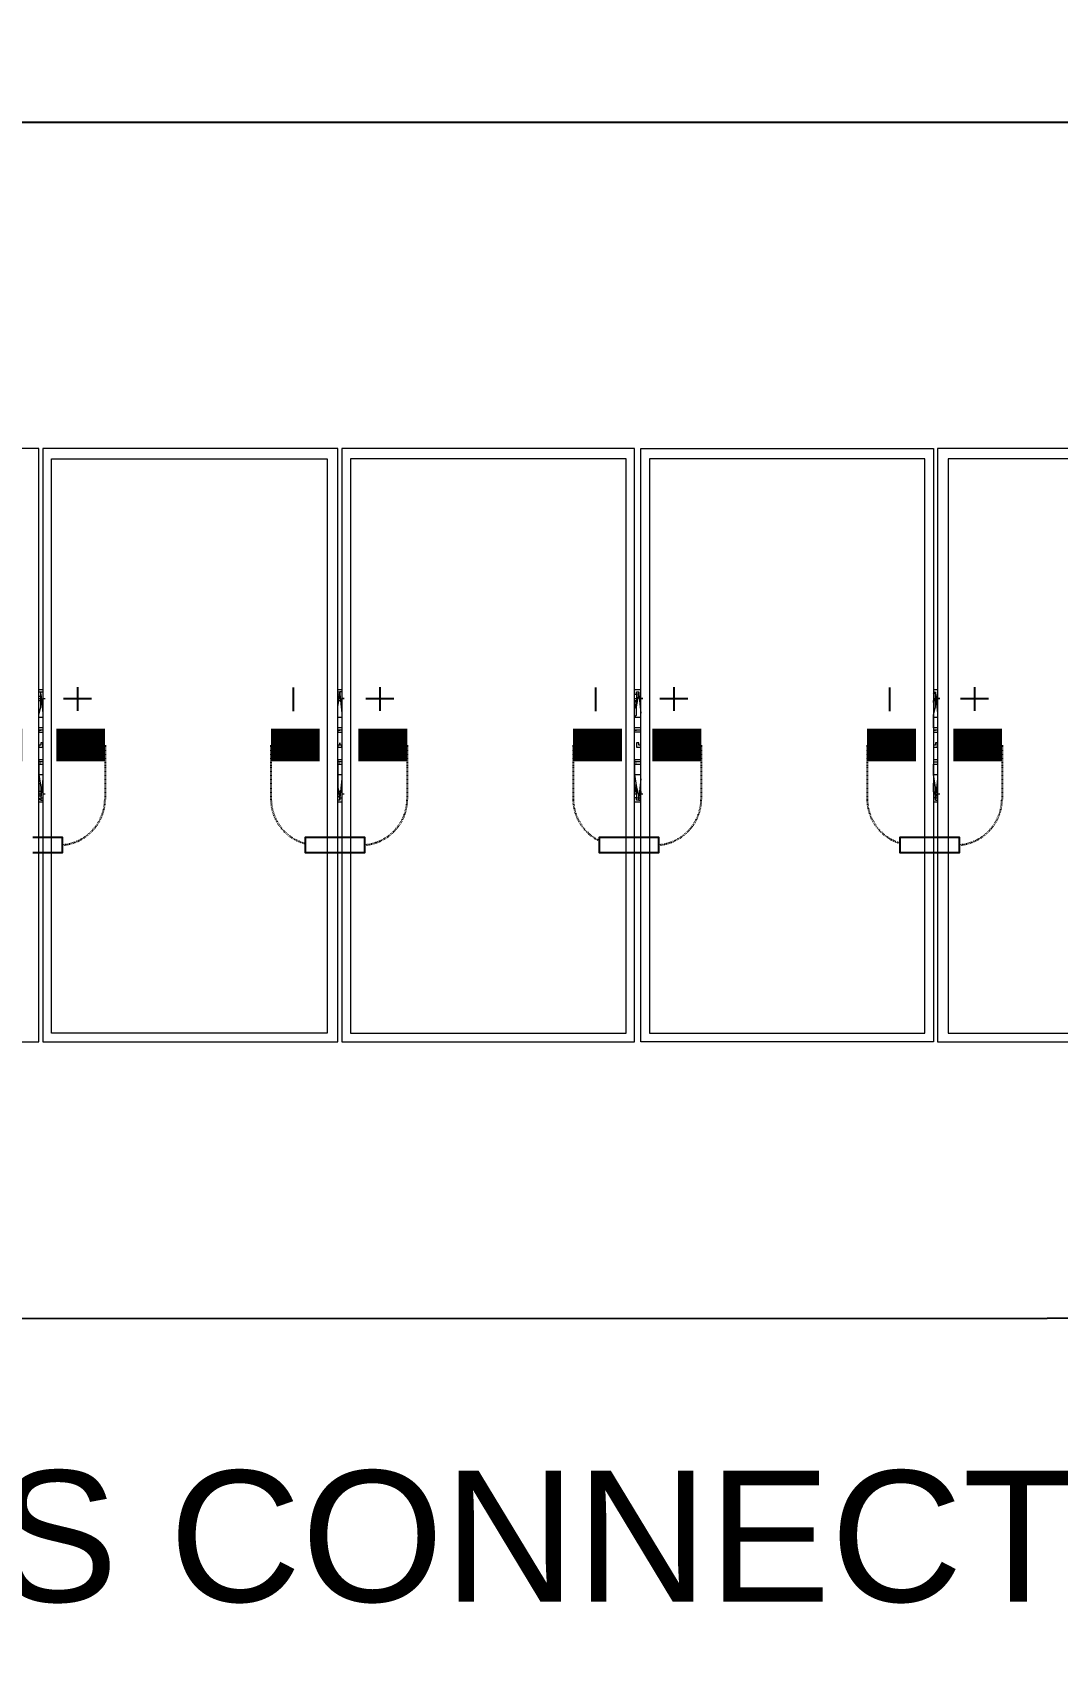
# Model space of a CAD drawing. Header units: feet. Extents: x -9903 to 12307, y -41 to 4121.
# Drawn here: x 9395.8 to 9552.1, y 1244.7 to 1494.2 of the extents above; entities that cross this region are included whole.
import ezdxf
from ezdxf import colors
from ezdxf.entities.mleader import LeaderData, LeaderLine
from ezdxf.lldxf.tags import DXFTag
from ezdxf.math import Vec2, Vec3

# ---------------------------------------------------------------- set-up
doc = ezdxf.new("R2010")
doc.units = ezdxf.units.FT
doc.header["$MEASUREMENT"] = 0
doc.linetypes.add('HIDDEN', pattern=[0.375, 0.25, -0.125])
for name, color, linetype in [('E-HARN-COMP', 8, 'Continuous'), ('E-TRNK-CABL-NEG', 6, 'HIDDEN'), ('E-TRUNK-CABLE-POS', 6, 'HIDDEN'), ('G-ANNO-TEXT', 1, 'Continuous'), ('Polarity-Text', 7, 'Continuous'), ('PV-DC-CABL-UG-', 10, 'DC-')]:
    doc.layers.add(name, color=color, linetype=linetype)
doc.styles.add('NEI-A', font='arial.ttf')
tags = doc.linetypes.add('DC-', pattern='A,0.176989,-0.049113,["DC-",NEI-A,S=0.1,R=0,X=0,Y=-0.05],-0.049113,-0.250887,0.176989', length=0.703091).pattern_tags.tags
tags[6] = DXFTag(74, 10)

# ---------------------------------------------------------------- blocks, each defined once
blk = doc.blocks.new('A$Cc93f9aa1')
at = {"lineweight": 5}
for points in [[(4.8098, 0.4666), (4.5781, 0.4666), (4.5781, 0), (4.8098, 0)], [(4.8131, 0), (5.0448, 0), (5.0448, 0.4666), (4.8131, 0.4666)], [(5.0481, 0), (5.2781, 0), (5.2781, 0.4666), (5.0481, 0.4666)], [(5.5131, 0.4666), (5.5131, 0), (5.2831, 0), (5.2831, 0.4666)], [(5.7481, 0.4666), (5.5164, 0.4666), (5.5164, 0), (5.7481, 0)], [(4.8198, 0.4583), (5.0365, 0.4583), (5.0365, 0.0067), (4.8198, 0.0067)], [(5.2715, 0.0067), (5.2715, 0.4583), (5.0548, 0.4583), (5.0548, 0.0067)], [(5.5064, 0.4583), (5.2898, 0.4583), (5.2898, 0.0067), (5.5064, 0.0067)], [(5.7414, 0.0067), (5.7414, 0.4583), (5.5248, 0.4583), (5.5248, 0.0067)], [(5.5148, 0.275), (5.5148, 0.2733)], [(4.8115, 0.235), (4.8115, 0.2333), (4.8098, 0.2333), (4.8098, 0.2317), (4.8115, 0.2317), (4.8131, 0.2317), (4.8131, 0.2333), (4.8131, 0.235)], [(5.0465, 0.235), (5.0465, 0.2333), (5.0448, 0.2333), (5.0448, 0.2317), (5.0465, 0.2317), (5.0481, 0.2317), (5.0481, 0.2333), (5.0465, 0.2333)], [(5.2815, 0.235), (5.2798, 0.235), (5.2798, 0.2317), (5.2831, 0.2317), (5.2831, 0.2333), (5.2815, 0.2333)], [(5.5164, 0.235), (5.5148, 0.235), (5.5148, 0.2333), (5.5131, 0.2333), (5.5131, 0.2317), (5.5148, 0.2317), (5.5164, 0.2317), (5.5164, 0.2333)]]:
    blk.add_lwpolyline(points, close=True, dxfattribs=at)
for points in [[(4.8131, 0.2767), (4.8098, 0.2767)], [(4.8098, 0.2683), (4.8098, 0.27), (4.8098, 0.2717), (4.8115, 0.2717), (4.8115, 0.275), (4.8131, 0.275)], [(4.8115, 0.255), (4.8098, 0.255), (4.8098, 0.2567), (4.8115, 0.2633), (4.8115, 0.2733)], [(4.8115, 0.27), (4.8115, 0.2733), (4.8115, 0.275)], [(5.0481, 0.2767), (5.0448, 0.2767)], [(5.0481, 0.275), (5.0465, 0.275), (5.0465, 0.2733), (5.0448, 0.2733), (5.0448, 0.27), (5.0448, 0.2683)], [(5.0465, 0.255), (5.0448, 0.255), (5.0448, 0.2633), (5.0465, 0.2733)], [(5.0465, 0.27), (5.0465, 0.2733), (5.0465, 0.275)], [(5.2831, 0.2767), (5.2781, 0.2767)], [(5.2798, 0.255), (5.2781, 0.255), (5.2798, 0.2567), (5.2798, 0.2633), (5.2815, 0.2733)], [(5.2815, 0.27), (5.2815, 0.2733), (5.2815, 0.275), (5.2815, 0.2733), (5.2798, 0.2733), (5.2798, 0.2683)], [(5.5164, 0.2767), (5.5131, 0.2767)], [(5.5148, 0.255), (5.5131, 0.255), (5.5131, 0.2567), (5.5148, 0.2633), (5.5148, 0.2733), (5.5148, 0.27), (5.5131, 0.2683)], [(5.5164, 0.27), (5.5164, 0.2733)], [(4.8115, 0.2467), (4.8098, 0.2467), (4.8098, 0.255)], [(4.8131, 0.2467), (4.8098, 0.2467)], [(4.8131, 0.245), (4.8098, 0.245), (4.8115, 0.245)], [(4.8098, 0.245), (4.8098, 0.2433), (4.8131, 0.2433)], [(5.0465, 0.2467), (5.0448, 0.2467), (5.0448, 0.255)], [(5.0481, 0.2467), (5.0448, 0.2467)], [(5.0481, 0.245), (5.0448, 0.245), (5.0465, 0.245)], [(5.0448, 0.245), (5.0448, 0.2433), (5.0481, 0.2433)], [(5.2798, 0.2467), (5.2781, 0.2467), (5.2781, 0.255)], [(5.2831, 0.2467), (5.2781, 0.2467)], [(5.2831, 0.245), (5.2781, 0.245), (5.2798, 0.245)], [(5.2831, 0.2433), (5.2798, 0.2433), (5.2781, 0.2433), (5.2781, 0.245)], [(5.5148, 0.2467), (5.5131, 0.2467), (5.5131, 0.255)], [(5.5164, 0.2467), (5.5131, 0.2467)], [(5.5164, 0.245), (5.5131, 0.245), (5.5148, 0.245)], [(5.5131, 0.245), (5.5131, 0.2433), (5.5164, 0.2433)], [(4.8131, 0.2217), (4.8098, 0.2217), (4.8098, 0.22)], [(4.8131, 0.22), (4.8098, 0.22), (4.8115, 0.22)], [(5.0481, 0.2217), (5.0448, 0.2217), (5.0448, 0.22)], [(5.0481, 0.22), (5.0448, 0.22), (5.0465, 0.22)], [(5.2831, 0.2217), (5.2798, 0.2217), (5.2781, 0.2217), (5.2781, 0.22)], [(5.2831, 0.22), (5.2781, 0.22), (5.2798, 0.22)], [(5.5164, 0.2217), (5.5131, 0.2217), (5.5131, 0.22), (5.5164, 0.22)], [(4.8115, 0.2183), (4.8098, 0.2183), (4.8098, 0.21), (4.8115, 0.2), (4.8115, 0.1917), (4.8131, 0.1917)], [(4.8098, 0.2183), (4.8131, 0.2183)], [(5.0465, 0.2183), (5.0448, 0.2183), (5.0448, 0.21), (5.0448, 0.2), (5.0465, 0.1933), (5.0465, 0.1917), (5.0481, 0.1917)], [(5.0448, 0.2183), (5.0481, 0.2183)], [(5.2798, 0.2183), (5.2781, 0.2183), (5.2781, 0.21), (5.2798, 0.2), (5.2815, 0.1933), (5.2815, 0.1917), (5.2831, 0.1917)], [(5.2781, 0.2183), (5.2831, 0.2183)], [(5.5148, 0.1917), (5.5148, 0.2), (5.5131, 0.21), (5.5131, 0.2183), (5.5148, 0.2183)], [(5.5131, 0.2183), (5.5164, 0.2183)], [(4.8098, 0.1967), (4.8098, 0.195), (4.8098, 0.1933), (4.8115, 0.1933), (4.8115, 0.19), (4.8131, 0.19)], [(4.8115, 0.195), (4.8115, 0.1917), (4.8115, 0.19)], [(5.0448, 0.1967), (5.0448, 0.195), (5.0448, 0.1933), (5.0465, 0.1917), (5.0465, 0.19), (5.0465, 0.1917), (5.0465, 0.195)], [(5.2798, 0.1967), (5.2798, 0.1917), (5.2815, 0.1917), (5.2815, 0.19), (5.2815, 0.1917), (5.2815, 0.195)], [(5.5131, 0.1967), (5.5148, 0.195), (5.5148, 0.19), (5.5148, 0.1917), (5.5164, 0.1917), (5.5164, 0.195)], [(4.8131, 0.1883), (4.8098, 0.1883)], [(5.0481, 0.1883), (5.0448, 0.1883)], [(5.2831, 0.1883), (5.2781, 0.1883)], [(5.2815, 0.19), (5.2831, 0.19)], [(5.5164, 0.1883), (5.5131, 0.1883)], [(5.5148, 0.19), (5.5164, 0.19)]]:
    blk.add_lwpolyline(points, dxfattribs=at)
at = {"color": 8, "lineweight": 5, "true_color": 0x808080}
for points in [[(4.8131, 0.2767), (4.8098, 0.2767)], [(4.8098, 0.2733), (4.8098, 0.275), (4.8115, 0.275)], [(4.8098, 0.2617), (4.8098, 0.27), (4.8115, 0.27)], [(4.8115, 0.2733), (4.8115, 0.2733)], [(4.8115, 0.2733), (4.8131, 0.2583)], [(4.8131, 0.2717), (4.8131, 0.2717)], [(4.8131, 0.2683), (4.8131, 0.27), (4.8148, 0.27)], [(5.0481, 0.2767), (5.0448, 0.2767)], [(5.0448, 0.2733), (5.0448, 0.275), (5.0465, 0.275)], [(5.0448, 0.2617), (5.0448, 0.27), (5.0465, 0.27)], [(5.0465, 0.2733), (5.0465, 0.2733)], [(5.0465, 0.2733), (5.0481, 0.2583)], [(5.0481, 0.2683), (5.0481, 0.27)], [(5.2831, 0.2767), (5.2781, 0.2767)], [(5.2781, 0.2733), (5.2798, 0.2733), (5.2798, 0.275), (5.2815, 0.275)], [(5.2781, 0.27), (5.2798, 0.27), (5.2798, 0.2683), (5.2781, 0.2617)], [(5.2815, 0.2733), (5.2815, 0.2733)], [(5.2815, 0.2733), (5.2831, 0.2583)], [(5.2831, 0.2683), (5.2831, 0.27)], [(5.5164, 0.2767), (5.5131, 0.2767)], [(5.5131, 0.2733), (5.5148, 0.275)], [(5.5131, 0.27), (5.5148, 0.27), (5.5131, 0.2683), (5.5131, 0.2617)], [(5.5148, 0.2733), (5.5164, 0.2583)], [(5.5164, 0.2733), (5.5164, 0.2733)], [(5.5164, 0.2683), (5.5164, 0.27)], [(4.8098, 0.2667), (4.8098, 0.2683), (4.8115, 0.2683)], [(5.0448, 0.2667), (5.0448, 0.2683), (5.0465, 0.2683)], [(5.2781, 0.2683), (5.2798, 0.2683), (5.2781, 0.2667)], [(5.5131, 0.2667), (5.5131, 0.2683), (5.5148, 0.2683)], [(4.8131, 0.255), (4.8098, 0.255)], [(5.0481, 0.255), (5.0448, 0.255)], [(5.2831, 0.255), (5.2781, 0.255)], [(5.5164, 0.255), (5.5131, 0.255)], [(4.8098, 0.21), (4.8131, 0.21)], [(4.8131, 0.2067), (4.8115, 0.1917)], [(5.0448, 0.21), (5.0481, 0.21)], [(5.0481, 0.2067), (5.0465, 0.1917)], [(5.2781, 0.21), (5.2831, 0.21)], [(5.2831, 0.2067), (5.2815, 0.1917)], [(5.5131, 0.21), (5.5164, 0.21)], [(5.5164, 0.2067), (5.5148, 0.1917)], [(4.8098, 0.2033), (4.8098, 0.195), (4.8115, 0.195)], [(4.8115, 0.1967), (4.8098, 0.1967), (4.8098, 0.1983)], [(4.8131, 0.1967), (4.8131, 0.195), (4.8148, 0.195)], [(5.0448, 0.2033), (5.0448, 0.195), (5.0465, 0.195)], [(5.0465, 0.1967), (5.0448, 0.1967), (5.0448, 0.1983)], [(5.0481, 0.1967), (5.0481, 0.195), (5.0498, 0.195)], [(5.2781, 0.195), (5.2798, 0.195), (5.2798, 0.1967), (5.2781, 0.2033)], [(5.2781, 0.1967), (5.2798, 0.1967), (5.2781, 0.1983)], [(5.2831, 0.1967), (5.2831, 0.195), (5.2848, 0.195)], [(5.5131, 0.195), (5.5148, 0.195), (5.5131, 0.1967), (5.5131, 0.2033)], [(5.5131, 0.1967), (5.5131, 0.1983)], [(5.5164, 0.1967), (5.5164, 0.195), (5.5181, 0.195)], [(4.8115, 0.19), (4.8098, 0.1917)], [(4.8131, 0.1883), (4.8098, 0.1883)], [(4.8115, 0.1917), (4.8115, 0.1917)], [(5.0465, 0.19), (5.0448, 0.19), (5.0448, 0.1917)], [(5.0481, 0.1883), (5.0448, 0.1883)], [(5.0465, 0.1917), (5.0465, 0.1917)], [(5.2815, 0.19), (5.2798, 0.19), (5.2798, 0.1917), (5.2781, 0.1917)], [(5.2831, 0.1883), (5.2781, 0.1883)], [(5.2815, 0.1917), (5.2815, 0.1917)], [(5.5148, 0.19), (5.5148, 0.1917), (5.5131, 0.1917)], [(5.5164, 0.1883), (5.5131, 0.1883)], [(5.5164, 0.1917), (5.5164, 0.1917)]]:
    blk.add_lwpolyline(points, dxfattribs=at)
for points in [[(5.0498, 0.27), (5.0481, 0.27)], [(5.2848, 0.27), (5.2831, 0.27)], [(5.5181, 0.27), (5.5164, 0.27)]]:
    blk.add_lwpolyline(points, close=True, dxfattribs=at)

msp = doc.modelspace()

# ---------------------------------------------------------------- linework, layer by layer
at = {"layer": 'E-HARN-COMP', "const_width": 5}
for points in [[(9386.79, 1385.47), (9394.25, 1385.47)], [(9399.41, 1385.47), (9406.87, 1385.47)], [(9432.17, 1385.47), (9439.62, 1385.47)], [(9445.51, 1385.47), (9452.97, 1385.47)], [(9478.27, 1385.47), (9485.72, 1385.47)], [(9490.37, 1385.47), (9497.82, 1385.47)], [(9523.12, 1385.47), (9530.58, 1385.47)], [(9536.24, 1385.47), (9543.69, 1385.47)]]:
    msp.add_lwpolyline(points, dxfattribs=at)
at = {"layer": 'E-HARN-COMP'}
for points in [[(9395.83, 1369.06), (9400.39, 1369.06), (9400.39, 1371.38), (9395.83, 1371.38)], [(9441.93, 1371.38), (9437.37, 1371.38), (9437.37, 1369.06), (9441.93, 1369.06)], [(9441.93, 1369.06), (9446.49, 1369.06), (9446.49, 1371.38), (9441.93, 1371.38)], [(9486.78, 1371.38), (9482.22, 1371.38), (9482.22, 1369.06), (9486.78, 1369.06)], [(9486.78, 1369.06), (9491.35, 1369.06), (9491.35, 1371.38), (9486.78, 1371.38)], [(9532.65, 1371.38), (9528.09, 1371.38), (9528.09, 1369.06), (9532.65, 1369.06)], [(9532.65, 1369.06), (9537.22, 1369.06), (9537.22, 1371.38), (9532.65, 1371.38)]]:
    msp.add_lwpolyline(points, dxfattribs=at)
at = {"layer": 'E-TRNK-CABL-NEG', "ltscale": 0.1}
for points in [[(9432.17, 1385.47), (9432.17, 1377.23, 0.338726), (9437.36, 1370.45, 0.338726)], [(9478.27, 1385.47), (9478.27, 1377.23, 0.286977), (9482.22, 1370.91, 0.286977)], [(9523.12, 1385.47), (9523.12, 1377.23, 0.329497), (9528.09, 1370.51, 0.329497)]]:
    msp.add_lwpolyline(points, format="xyb", dxfattribs=at)
at = {"layer": 'E-TRUNK-CABLE-POS', "ltscale": 0.1}
for points in [[(9406.87, 1385.47), (9406.87, 1377.23, -0.391396), (9400.39, 1370.23, -0.391396)], [(9452.97, 1385.47), (9452.97, 1377.23, -0.391396), (9446.49, 1370.23, -0.391396)], [(9497.82, 1385.47), (9497.82, 1377.23, -0.391396), (9491.35, 1370.23, -0.391396)], [(9543.69, 1385.47), (9543.69, 1377.23, -0.391396), (9537.22, 1370.23, -0.391396)]]:
    msp.add_lwpolyline(points, format="xyb", dxfattribs=at)
at = {"layer": 'G-ANNO-TEXT', "flags": 128}
msp.add_lwpolyline([(8460.49, 1466.87, -0.35318), (8484.67, 1480.52), (9029.63, 1480.52, 0.298343), (9048.14, 1494.17, 0.298343), (9066.65, 1480.52), (9698.38, 1480.52, -0.298343), (9716.88, 1466.87)], format="xyb", dxfattribs=at)
at = {"layer": 'Polarity-Text'}
for p, q in [((9402.67, 1394.32), (9402.67, 1390.7)), ((9448.77, 1394.32), (9448.77, 1390.7)), ((9493.63, 1394.32), (9493.63, 1390.7)), ((9539.5, 1394.32), (9539.5, 1390.7)), ((9404.81, 1392.51), (9400.54, 1392.51)), ((9435.57, 1394.25), (9435.57, 1390.63)), ((9450.91, 1392.51), (9446.64, 1392.51)), ((9481.67, 1394.25), (9481.67, 1390.63)), ((9495.77, 1392.51), (9491.49, 1392.51)), ((9526.52, 1394.25), (9526.52, 1390.63)), ((9541.63, 1392.51), (9537.36, 1392.51))]:
    msp.add_line(p, q, dxfattribs=at)
at = {"layer": 'PV-DC-CABL-UG-', "ltscale": 0.6}
msp.add_lwpolyline([(8487.79, 1297.82), (10347.6, 1298.18)], dxfattribs=at)

# ---------------------------------------------------------------- block references
at = {"xscale": 194.04614304, "yscale": 194.04614304, "zscale": 194.04614304}
msp.add_blockref('A$Cc93f9aa1', (8463.43, 1340.2), dxfattribs=at)

# ---------------------------------------------------------------- next in the draw order: leaders
at = {"layer": 'G-ANNO-TEXT'}
ml = msp.add_multileader_mtext('Standard', dxfattribs=at)
ml.set_content('(TYP.) BLA HARNESS CONNECTORS', color=256, style='NEI-A')
ml.set_leader_properties()
ml.build(insert=Vec2(0, 0))
ml.multileader.update_dxf_attribs({"dogleg_length": 0.36, "arrow_head_size": 22.51})
ctx = ml.context
ctx.base_point, ctx.char_height, ctx.arrow_head_size, ctx.landing_gap_size, ctx.plane_origin = Vec3(9104.82, 1261.8, -22.9), 20, 22.51, 23.05, Vec3(16117.81, -4565.34, -22.9)
ctx.text_align_type = 2
notes = []
notes.append((ctx, [(1, (1, 1, 0), (9684.44, 1261.8, -22.9), (-1, 0), 46.1, [(0, [(9712.21, 1312.17, -22.9), (9733.78, 1326.4, -22.9)], 0, [])])]))
ctx.mtext.insert, ctx.mtext.width, ctx.mtext.alignment, ctx.mtext.flow_direction = Vec3(9615.29, 1274.74, -22.9), 489.3132, 3, 5
ctx.mtext.has_bg_fill, ctx.mtext.bg_color, ctx.mtext.bg_scale_factor, ctx.mtext.bg_transparency, ctx.mtext.use_window_bg_color = 1, -1073741824, 1.5, 0, 1
for ctx, leaders in notes:
    for number, flags, end, landing, length, lines in leaders:
        leader = LeaderData()
        leader.index, (leader.has_last_leader_line, leader.has_dogleg_vector, leader.attachment_direction) = number, flags
        leader.last_leader_point, leader.dogleg_vector, leader.dogleg_length = Vec3(end), Vec3(landing), length
        for number, points, colour, breaks in lines:
            line = LeaderLine()
            line.index, line.vertices, line.color, line.breaks = number, Vec3.list(points), colors.encode_raw_color(colour), breaks
            leader.lines.append(line)
        ctx.leaders.append(leader)

doc.saveas('drawing.dxf')
